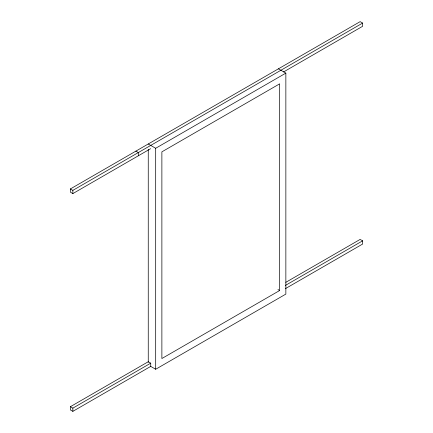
<?xml version="1.0" encoding="UTF-8"?>
<svg xmlns="http://www.w3.org/2000/svg" width="433" height="433" viewBox="0 0 433 433"><rect width="100%" height="100%" fill="white"/><g stroke="black" fill="none" stroke-linecap="round" stroke-linejoin="round"><path stroke-width="0.65" d="M150.641 148.681L72.858 193.589L70.384 192.16L70.384 188.94L360.142 21.65L362.616 23.079L362.616 26.299L283.566 71.938M70.384 188.94L72.858 190.368L362.616 23.079M148.254 143.983L155.685 148.275L285.856 73.117L285.856 294.099L155.685 369.252L150.538 366.286M70.384 406.701L148.254 361.744L150.727 363.173L150.727 366.394L72.858 411.35L70.384 409.921L70.384 406.701L72.858 408.13L150.727 363.173M285.802 282.332L360.142 239.411L362.616 240.84L362.616 244.06L285.352 288.67M285.352 285.45L362.616 240.84M279.664 290.521L161.877 358.529L161.877 151.848L279.664 83.845L279.664 290.521L277.948 289.531M278.424 68.825L285.856 73.117M135.865 151.133L138.344 152.562L138.344 155.783M155.685 148.275L155.685 369.252M148.254 149.39L148.254 362.259M72.858 190.368L72.858 193.589M72.858 408.13L72.858 411.35"/></g></svg>
